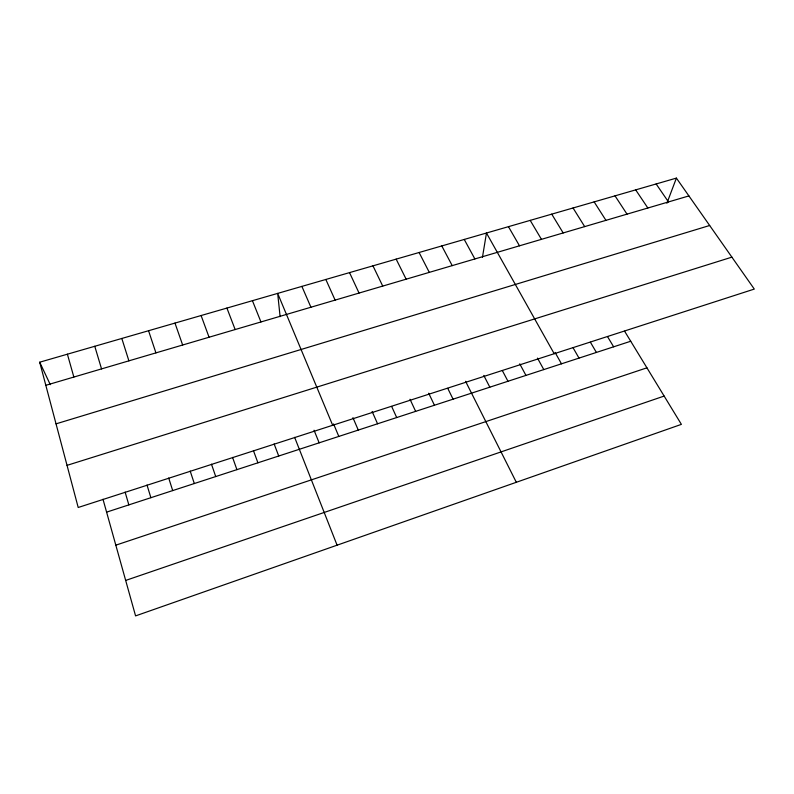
<?xml version="1.0" encoding="UTF-8"?>
<svg xmlns="http://www.w3.org/2000/svg" width="794" height="794" viewBox="0 0 794 794"><rect width="100%" height="100%" fill="white"/><g stroke="black" fill="none" stroke-linecap="round" stroke-linejoin="round"><path stroke-width="1.19" d="M482.444 257.345L486.464 233.019L554.202 353.717M666.91 203.234L676.399 178.104L754.3 289.076L78.199 507.485L39.7 362.203L676.399 178.104M125.67 580.434L664.141 396.067M115.825 545.17L646.921 367.821M106.595 512.14L630.724 341.241M67.033 465.353L731.889 257.147M56.037 423.847L709.667 225.496M45.824 385.308L688.904 195.92M656.142 183.96L668.479 201.934M635.686 189.875L647.854 208.008M615.022 195.85L627.012 214.142M594.14 201.884L605.951 220.345M573.05 207.988L584.682 226.608M624.59 331.177L681.391 424.363L135.576 615.896L102.992 499.237M551.741 214.142L563.174 232.94M607.569 336.686L613.633 346.809M530.203 220.375L541.448 239.341M590.408 342.224L596.393 352.437M508.448 226.667L519.494 245.812M573.109 347.822L579.005 358.104M555.066 352.417L561.477 363.821M537.478 358.104L543.791 369.587M464.242 239.441L474.881 258.943M519.733 363.831L525.956 375.403M441.792 245.942L452.213 265.623M502.394 370.669L507.971 381.269M483.784 375.433L489.829 387.184M419.093 252.502L429.296 272.372M465.572 381.309L516.318 482.295M396.156 259.132L406.141 279.19M447.747 388.326L453.066 399.174M372.972 265.841L382.728 286.088M428.691 393.219L434.437 405.238M39.7 362.203L50.3 384.673M410.002 399.253L415.649 411.371M349.529 272.61L359.047 293.055M391.65 406.449L396.692 417.545M325.838 279.468L335.118 300.112M372.128 411.481L377.567 423.788M301.889 286.396L310.92 307.238M352.943 417.674L358.273 430.08M333.579 423.927L338.81 436.422M332.686 425.276L277.672 293.393L280.103 316.657M314.047 430.229L319.158 442.834M252.432 300.688L260.948 321.947M294.634 437.335L337.083 545.19M226.915 308.072L235.153 329.55M274.138 443.955L278.724 456.014M253.445 450.645L257.921 462.803M201.1 315.536L209.06 337.232M232.563 457.394L236.92 469.651M174.978 323.089L182.65 345.013M211.472 464.202L215.72 476.559M148.557 330.731L155.932 352.883M190.193 471.07L194.312 483.536M168.705 478.018L172.695 490.583M121.819 338.462L128.896 360.843M147.009 485.025L150.88 497.699M94.774 346.283L101.543 368.902M125.115 492.091L128.846 504.885M67.401 354.193L73.852 377.051"/></g></svg>
